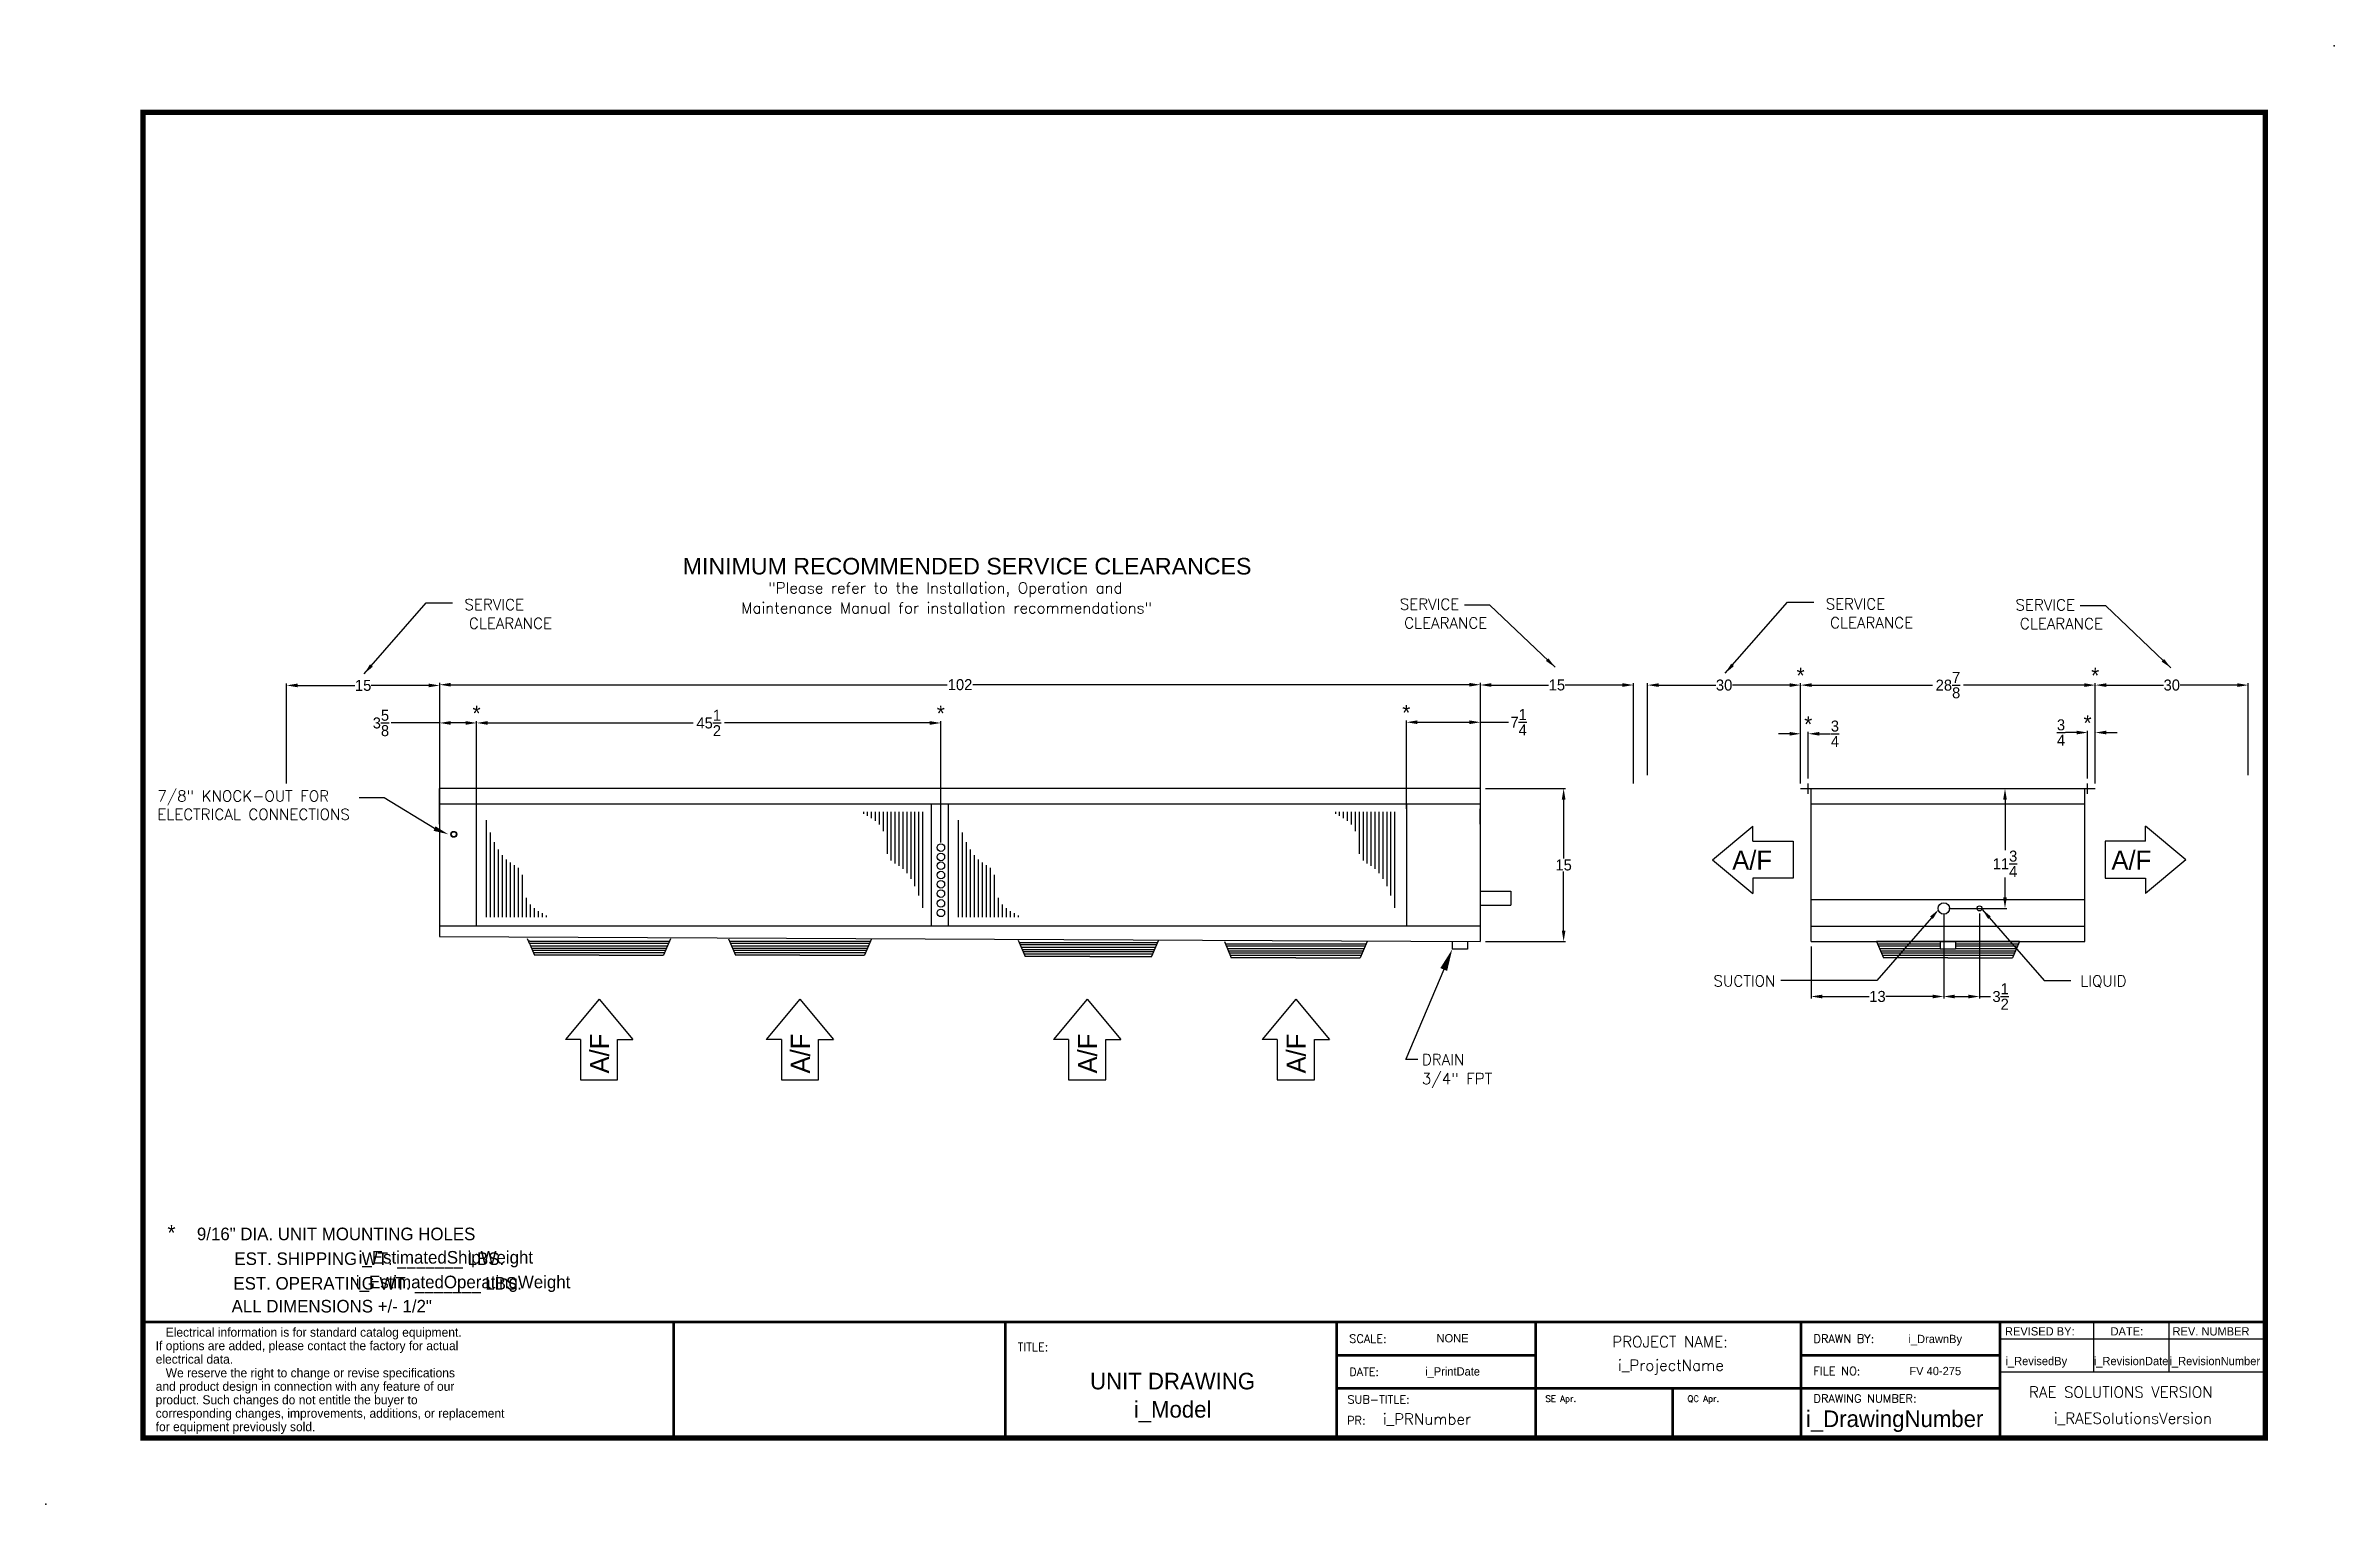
# Model space of a CAD drawing. Extents: x -10 to 215, y -6 to 137.
import ezdxf
from ezdxf.enums import TextEntityAlignment as Align

# ---------------------------------------------------------------- set-up
doc = ezdxf.new("R2010")
doc.units = 0
doc.header["$MEASUREMENT"] = 0
doc.layers.get('0').update_dxf_attribs({"linetype": 'CONTINUOUS'})
doc.layers.get('Defpoints').update_dxf_attribs({"linetype": 'CONTINUOUS'})
doc.layers.add('0 Unit', color=7, linetype='CONTINUOUS')
doc.styles.add('dimentions', font='ARIAL.TTF')
doc.styles.add('SIMPLEX', font='SIMPLEX')
doc.dimstyles.get("Standard").update_dxf_attribs({"dimtxt": 1.079, "dimasz": 1.079, "dimexe": 0.18, "dimexo": 0.5, "dimgap": 0.09, "dimtad": 0, "dimtih": 1, "dimtoh": 1, "dimdec": 3, "dimzin": 0, "dimdsep": 46, "dimlunit": 5, "dimtxsty": 'STANDARD', "dimcen": 0.09, "dimadec": 0, "dimazin": 0, "dimtfac": 1, "dimtdec": 3, "dimtofl": 0, "dimtmove": 0, "dimatfit": 3, "dimfxl": 1, "dimtolj": 1, "dimtzin": 0, "dimarcsym": 0})

# ---------------------------------------------------------------- blocks, each defined once
blk = doc.blocks.new('*D17')
at = {"color": 0, "lineweight": -2}
for p, q in [((32.69, 62.69), (32.69, 70.3)), ((33.77, 70.12), (53.91, 70.12)), ((77.11, 70.12), (56.97, 70.12)), ((78.19, 58.4), (78.19, 70.3))]:
    blk.add_line(p, q, dxfattribs=at)
at = {"color": 0}
for points in [[(33.77, 70.3), (33.77, 69.94), (32.69, 70.12)], [(77.11, 70.3), (77.11, 69.94), (78.19, 70.12)]]:
    blk.add_solid(points, dxfattribs=at)
at = {"layer": 'Defpoints', "color": 0}
for p in [(32.69, 70.12), (32.69, 62.19), (78.19, 57.9)]:
    blk.add_point(p, dxfattribs=at)
at = {"color": 0, "insert": (55.44, 70.12), "char_height": 1.079, "attachment_point": 5}
blk.add_mtext('\\A1;45{\\H1x;\\S1/2;}', dxfattribs=at)
blk = doc.blocks.new('*D18')
at = {"color": 0, "lineweight": -2}
for p, q in [((29.07, 64.19), (29.07, 74.05)), ((131.07, 64.19), (131.07, 74.05)), ((30.14, 73.87), (78.81, 73.87)), ((129.99, 73.87), (81.32, 73.87))]:
    blk.add_line(p, q, dxfattribs=at)
at = {"color": 0}
for points in [[(30.14, 74.05), (30.14, 73.69), (29.07, 73.87)], [(129.99, 74.05), (129.99, 73.69), (131.07, 73.87)]]:
    blk.add_solid(points, dxfattribs=at)
at = {"layer": 'Defpoints', "color": 0}
for p in [(131.07, 73.87), (29.07, 63.69), (131.07, 63.69)]:
    blk.add_point(p, dxfattribs=at)
at = {"color": 0, "insert": (80.07, 73.87), "char_height": 1.079, "attachment_point": 5}
blk.add_mtext('\\A1;102', dxfattribs=at)
blk = doc.blocks.new('*D19')
at = {"color": 0, "lineweight": -2}
for p, q in [((123.82, 61.69), (123.82, 70.37)), ((124.89, 70.19), (129.99, 70.19)), ((131.07, 62.69), (131.07, 70.37)), ((131.07, 70.19), (133.83, 70.19))]:
    blk.add_line(p, q, dxfattribs=at)
at = {"color": 0}
for points in [[(124.89, 70.37), (124.89, 70.01), (123.82, 70.19)], [(129.99, 70.37), (129.99, 70.01), (131.07, 70.19)]]:
    blk.add_solid(points, dxfattribs=at)
at = {"layer": 'Defpoints', "color": 0}
for p in [(131.07, 70.19), (123.82, 61.19), (131.07, 62.19)]:
    blk.add_point(p, dxfattribs=at)
at = {"color": 0, "insert": (134.82, 70.19), "char_height": 1.079, "attachment_point": 5}
blk.add_mtext('\\A1;7{\\H1x;\\S1/4;}', dxfattribs=at)
blk = doc.blocks.new('*D20')
at = {"color": 0, "lineweight": -2}
for p, q in [((29.07, 70.12), (24.3, 70.12)), ((29.07, 62.69), (29.07, 70.3)), ((31.61, 70.12), (30.14, 70.12)), ((32.69, 61.69), (32.69, 70.3))]:
    blk.add_line(p, q, dxfattribs=at)
at = {"color": 0}
for points in [[(30.14, 70.3), (30.14, 69.94), (29.07, 70.12)], [(31.61, 70.3), (31.61, 69.94), (32.69, 70.12)]]:
    blk.add_solid(points, dxfattribs=at)
at = {"layer": 'Defpoints', "color": 0}
for p in [(29.07, 70.12), (29.07, 62.19), (32.69, 61.19)]:
    blk.add_point(p, dxfattribs=at)
at = {"color": 0, "insert": (23.31, 70.12), "char_height": 1.079, "attachment_point": 5}
blk.add_mtext('\\A1;3{\\H1x;\\S5/8;}', dxfattribs=at)
blk = doc.blocks.new('*D21')
at = {"color": 0, "lineweight": -2}
for p, q in [((131.57, 63.69), (139.41, 63.69)), ((139.23, 62.61), (139.23, 56.82)), ((139.23, 49.77), (139.23, 55.56)), ((131.57, 48.69), (139.41, 48.69))]:
    blk.add_line(p, q, dxfattribs=at)
at = {"color": 0}
for points in [[(139.05, 62.61), (139.41, 62.61), (139.23, 63.69)], [(139.05, 49.77), (139.41, 49.77), (139.23, 48.69)]]:
    blk.add_solid(points, dxfattribs=at)
at = {"layer": 'Defpoints', "color": 0}
for p in [(131.07, 63.69), (131.07, 48.69), (139.23, 48.69)]:
    blk.add_point(p, dxfattribs=at)
at = {"color": 0, "insert": (139.23, 56.19), "char_height": 1.079, "attachment_point": 5}
blk.add_mtext('\\A1;15', dxfattribs=at)
blk = doc.blocks.new('*D15')
at = {"color": 0, "lineweight": -2}
for p, q in [((131.07, 64.19), (131.07, 74.02)), ((146.07, 64.19), (146.07, 74.02)), ((132.14, 73.84), (137.76, 73.84)), ((144.99, 73.84), (139.37, 73.84))]:
    blk.add_line(p, q, dxfattribs=at)
at = {"color": 0}
for points in [[(132.14, 74.02), (132.14, 73.66), (131.07, 73.84)], [(144.99, 74.02), (144.99, 73.66), (146.07, 73.84)]]:
    blk.add_solid(points, dxfattribs=at)
at = {"layer": 'Defpoints', "color": 0}
for p in [(146.07, 73.84), (131.07, 63.69), (146.07, 63.69)]:
    blk.add_point(p, dxfattribs=at)
at = {"color": 0, "insert": (138.57, 73.84), "char_height": 1.079, "attachment_point": 5}
blk.add_mtext('\\A1;15', dxfattribs=at)
blk = doc.blocks.new('*D16')
at = {"color": 0, "lineweight": -2}
for p, q in [((14.07, 64.19), (14.07, 73.98)), ((15.14, 73.8), (20.76, 73.8)), ((27.99, 73.8), (22.37, 73.8)), ((29.07, 64.19), (29.07, 73.98))]:
    blk.add_line(p, q, dxfattribs=at)
at = {"color": 0}
for points in [[(15.14, 73.98), (15.14, 73.62), (14.07, 73.8)], [(27.99, 73.98), (27.99, 73.62), (29.07, 73.8)]]:
    blk.add_solid(points, dxfattribs=at)
at = {"layer": 'Defpoints', "color": 0}
for p in [(29.07, 73.8), (14.07, 63.69), (29.07, 63.69)]:
    blk.add_point(p, dxfattribs=at)
at = {"color": 0, "insert": (21.57, 73.8), "char_height": 1.079, "attachment_point": 5}
blk.add_mtext('\\A1;15', dxfattribs=at)
blk = doc.blocks.new('*D22')
at = {"color": 0, "lineweight": -2}
for p, q in [((162.46, 64.19), (162.46, 74.01)), ((163.54, 73.83), (175.37, 73.83)), ((190.26, 73.83), (178.43, 73.83)), ((191.34, 64.19), (191.34, 74.01))]:
    blk.add_line(p, q, dxfattribs=at)
at = {"color": 0}
for points in [[(163.54, 74.01), (163.54, 73.65), (162.46, 73.83)], [(190.26, 74.01), (190.26, 73.65), (191.34, 73.83)]]:
    blk.add_solid(points, dxfattribs=at)
at = {"layer": 'Defpoints', "color": 0}
for p in [(191.34, 73.83), (162.46, 63.69), (191.34, 63.69)]:
    blk.add_point(p, dxfattribs=at)
at = {"color": 0, "insert": (176.9, 73.83), "char_height": 1.079, "attachment_point": 5}
blk.add_mtext('\\A1;28{\\H1x;\\S7/8;}', dxfattribs=at)
blk = doc.blocks.new('*D23')
at = {"color": 0, "lineweight": -2}
for p, q in [((176.49, 50.87), (176.49, 43.12)), ((163.49, 48.19), (163.49, 43.12)), ((164.57, 43.3), (169.18, 43.3)), ((175.41, 43.3), (170.8, 43.3))]:
    blk.add_line(p, q, dxfattribs=at)
at = {"color": 0}
for points in [[(164.57, 43.48), (164.57, 43.12), (163.49, 43.3)], [(175.41, 43.48), (175.41, 43.12), (176.49, 43.3)]]:
    blk.add_solid(points, dxfattribs=at)
at = {"layer": 'Defpoints', "color": 0}
for p in [(176.49, 51.37), (163.49, 48.69), (176.49, 43.3)]:
    blk.add_point(p, dxfattribs=at)
at = {"color": 0, "insert": (169.99, 43.3), "char_height": 1.079, "attachment_point": 5}
blk.add_mtext('\\A1;13', dxfattribs=at)
blk = doc.blocks.new('*D24')
at = {"color": 0, "lineweight": -2}
for p, q in [((176.49, 51.44), (176.49, 43.12)), ((179.99, 51.44), (179.99, 43.12)), ((177.57, 43.3), (178.91, 43.3)), ((179.99, 43.3), (181.07, 43.3))]:
    blk.add_line(p, q, dxfattribs=at)
at = {"color": 0}
for points in [[(177.57, 43.48), (177.57, 43.12), (176.49, 43.3)], [(178.91, 43.48), (178.91, 43.12), (179.99, 43.3)]]:
    blk.add_solid(points, dxfattribs=at)
at = {"layer": 'Defpoints', "color": 0}
for p in [(176.49, 51.94), (179.99, 51.94), (179.99, 43.3)]:
    blk.add_point(p, dxfattribs=at)
at = {"color": 0, "insert": (182.06, 43.3), "char_height": 1.079, "attachment_point": 5}
blk.add_mtext('\\A1;3{\\H1x;\\S1/2;}', dxfattribs=at)
blk = doc.blocks.new('*D25')
at = {"color": 0, "lineweight": -2}
for p, q in [((163.99, 63.69), (182.67, 63.69)), ((182.49, 62.61), (182.49, 57.66)), ((182.49, 53.02), (182.49, 54.96)), ((176.99, 51.94), (182.67, 51.94))]:
    blk.add_line(p, q, dxfattribs=at)
at = {"color": 0}
for points in [[(182.31, 62.61), (182.67, 62.61), (182.49, 63.69)], [(182.31, 53.02), (182.67, 53.02), (182.49, 51.94)]]:
    blk.add_solid(points, dxfattribs=at)
at = {"layer": 'Defpoints', "color": 0}
for p in [(163.49, 63.69), (176.49, 51.94), (182.49, 51.94)]:
    blk.add_point(p, dxfattribs=at)
at = {"color": 0, "insert": (182.49, 56.31), "char_height": 1.079, "attachment_point": 5}
blk.add_mtext('\\A1;11{\\H1x;\\S3/4;}', dxfattribs=at)
blk = doc.blocks.new('*D26')
at = {"color": 0, "lineweight": -2}
for p, q in [((161.38, 69.06), (160.3, 69.06)), ((162.46, 64.19), (162.46, 69.24)), ((163.21, 64.69), (163.21, 69.24)), ((164.29, 69.06), (165.37, 69.06))]:
    blk.add_line(p, q, dxfattribs=at)
at = {"color": 0}
for points in [[(161.38, 69.24), (161.38, 68.88), (162.46, 69.06)], [(164.29, 69.24), (164.29, 68.88), (163.21, 69.06)]]:
    blk.add_solid(points, dxfattribs=at)
at = {"layer": 'Defpoints', "color": 0}
for p in [(163.21, 69.06), (162.46, 63.69), (163.21, 64.19)]:
    blk.add_point(p, dxfattribs=at)
at = {"color": 0, "insert": (165.82, 69.06), "char_height": 1.079, "attachment_point": 5}
blk.add_mtext('\\A1;{\\H1x;\\S3/4;}', dxfattribs=at)
blk = doc.blocks.new('*D27')
at = {"color": 0, "lineweight": -2}
for p, q in [((189.51, 69.18), (188.43, 69.18)), ((190.59, 64.69), (190.59, 69.36)), ((191.34, 64.19), (191.34, 69.36)), ((192.41, 69.18), (193.49, 69.18))]:
    blk.add_line(p, q, dxfattribs=at)
at = {"color": 0}
for points in [[(189.51, 69.36), (189.51, 69), (190.59, 69.18)], [(192.41, 69.36), (192.41, 69), (191.34, 69.18)]]:
    blk.add_solid(points, dxfattribs=at)
at = {"layer": 'Defpoints', "color": 0}
for p in [(190.59, 69.18), (190.59, 64.19), (191.34, 63.69)]:
    blk.add_point(p, dxfattribs=at)
at = {"color": 0, "insert": (187.98, 69.18), "char_height": 1.079, "attachment_point": 5}
blk.add_mtext('\\A1;{\\H1x;\\S3/4;}', dxfattribs=at)

msp = doc.modelspace()

# ---------------------------------------------------------------- linework, layer by layer
at = {"color": 7}
for p, q in [((147.4607, 65.0098), (147.4607, 74.0118)), ((148.5397, 73.8318), (154.1514, 73.8318)), ((161.3817, 73.8318), (155.77, 73.8318)), ((162.4607, 65.0098), (162.4607, 74.0118)), ((191.3357, 65.0098), (191.3357, 74.0118)), ((192.4147, 73.8318), (198.0264, 73.8318)), ((205.2567, 73.8318), (199.645, 73.8318)), ((206.3357, 65.0098), (206.3357, 74.0118)), ((29.0655, 60.1864), (29.0655, 63.6864)), ((62.015, 63.6864), (29.0655, 63.6864)), ((29.0655, 63.6864), (29.0655, 49.1864)), ((131.0655, 63.6864), (62.015, 63.6864)), ((131.0655, 63.6864), (131.0655, 48.6864)), ((162.4607, 63.6864), (191.3357, 63.6864)), ((162.4607, 63.6864), (163.2107, 63.6864)), ((163.2107, 63.1864), (163.2107, 64.1864)), ((163.4919, 48.6864), (163.4919, 63.6864)), ((163.4919, 63.6864), (190.3044, 63.6864)), ((163.4919, 63.6864), (176.4919, 63.6864)), ((190.3044, 48.6864), (190.3044, 63.6864)), ((190.5857, 63.1864), (190.5857, 64.1864)), ((29.0655, 62.1864), (131.0655, 62.1864)), ((32.6905, 50.1864), (32.6905, 62.1864)), ((33.6284, 60.5914), (33.6284, 51.0702)), ((70.6273, 61.2065), (70.6273, 61.391)), ((71.0141, 61.011), (71.0141, 61.391)), ((71.4008, 60.7908), (71.4008, 61.391)), ((71.7876, 60.5237), (71.7876, 61.391)), ((72.1744, 60.1615), (72.1744, 61.391)), ((72.5612, 59.5099), (72.5612, 61.391)), ((72.948, 57.293), (72.948, 61.391)), ((73.3348, 56.6295), (73.3348, 61.391)), ((73.7216, 56.3436), (73.7216, 61.391)), ((74.1084, 56.0969), (74.1084, 61.391)), ((74.4952, 55.8075), (74.4952, 61.391)), ((74.8819, 55.4078), (74.8819, 61.391)), ((75.2687, 54.8498), (75.2687, 61.391)), ((75.6555, 54.1209), (75.6555, 61.391)), ((76.0423, 53.1967), (76.0423, 61.391)), ((76.4291, 52.0083), (76.4291, 61.391)), ((77.272, 50.1864), (77.272, 62.1864)), ((78.9544, 50.1864), (78.9544, 62.1864)), ((79.8924, 60.5914), (79.8924, 51.0702)), ((116.8912, 61.2065), (116.8912, 61.391)), ((117.278, 61.011), (117.278, 61.391)), ((117.6648, 60.7908), (117.6648, 61.391)), ((118.0516, 60.5237), (118.0516, 61.391)), ((118.4383, 60.1615), (118.4383, 61.391)), ((118.8251, 59.5099), (118.8251, 61.391)), ((119.2119, 57.293), (119.2119, 61.391)), ((119.5987, 56.6295), (119.5987, 61.391)), ((119.9855, 56.3436), (119.9855, 61.391)), ((120.3723, 56.0969), (120.3723, 61.391)), ((120.7591, 55.8075), (120.7591, 61.391)), ((121.1459, 55.4078), (121.1459, 61.391)), ((121.5326, 54.8498), (121.5326, 61.391)), ((121.9194, 54.1209), (121.9194, 61.391)), ((122.3062, 53.1967), (122.3062, 61.391)), ((122.693, 52.0083), (122.693, 61.391)), ((123.8155, 62.1864), (123.8155, 50.1864)), ((131.0655, 60.1864), (131.0655, 61.6864)), ((163.4919, 62.1864), (190.3044, 62.1864)), ((163.4919, 62.1864), (190.3044, 62.1864)), ((163.4919, 62.1864), (176.4919, 62.1864)), ((34.0209, 59.3855), (34.0209, 51.0702)), ((34.4134, 58.4476), (34.4134, 51.0702)), ((80.2849, 59.3855), (80.2849, 51.0702)), ((80.6773, 58.4476), (80.6773, 51.0702)), ((153.8066, 56.7138), (157.7686, 60.0153)), ((157.7686, 58.5296), (157.7686, 60.0153)), ((157.7686, 58.5296), (161.7306, 58.5296)), ((161.7306, 58.5296), (161.7306, 54.8979)), ((192.2991, 58.5296), (192.2991, 54.8979)), ((196.2611, 58.5296), (192.2991, 58.5296)), ((200.2231, 56.7138), (196.2611, 60.0153)), ((196.2611, 58.5296), (196.2611, 60.0153)), ((34.8059, 57.7079), (34.8059, 51.0702)), ((35.1984, 57.1417), (35.1984, 51.0702)), ((35.5909, 56.7361), (35.5909, 51.0702)), ((35.9834, 56.4424), (35.9834, 51.0702)), ((36.3759, 56.1921), (36.3759, 51.0702)), ((81.0698, 57.7079), (81.0698, 51.0702)), ((81.4623, 57.1417), (81.4623, 51.0702)), ((81.8548, 56.7361), (81.8548, 51.0702)), ((82.2473, 56.4424), (82.2473, 51.0702)), ((82.6398, 56.1921), (82.6398, 51.0702)), ((153.8066, 56.7138), (157.7686, 53.4122)), ((200.2231, 56.7138), (196.2611, 53.4122)), ((36.7684, 55.902), (36.7684, 51.0702)), ((37.1609, 55.2286), (37.1609, 51.0702)), ((83.0323, 55.902), (83.0323, 51.0702)), ((83.4248, 55.2286), (83.4248, 51.0702)), ((157.7686, 54.8979), (157.7686, 53.4122)), ((161.7306, 54.8979), (157.7686, 54.8979)), ((192.2991, 54.8979), (196.2611, 54.8979)), ((196.2611, 54.8979), (196.2611, 53.4122)), ((37.5534, 52.9791), (37.5534, 51.0702)), ((37.9459, 52.3179), (37.9459, 51.0702)), ((38.3384, 51.9503), (38.3384, 51.0702)), ((38.7309, 51.6792), (38.7309, 51.0702)), ((83.8173, 52.9791), (83.8173, 51.0702)), ((84.2098, 52.3179), (84.2098, 51.0702)), ((84.6023, 51.9503), (84.6023, 51.0702)), ((84.9948, 51.6792), (84.9948, 51.0702)), ((131.0655, 53.6239), (134.0655, 53.6239)), ((131.0655, 52.2489), (134.0655, 52.2489)), ((134.0655, 53.6239), (134.0655, 52.2489)), ((163.4919, 52.8114), (190.3044, 52.8114)), ((131.0655, 50.1864), (29.0655, 50.1864)), ((39.1234, 51.4558), (39.1234, 51.0702)), ((39.5159, 51.2575), (39.5159, 51.0702)), ((85.3873, 51.4558), (85.3873, 51.0702)), ((85.7798, 51.2575), (85.7798, 51.0702)), ((163.4919, 50.1864), (190.3044, 50.1864)), ((29.0655, 49.1864), (131.0655, 48.6864)), ((37.9146, 48.4193), (37.6678, 48.9444)), ((37.9146, 48.7175), (37.7644, 48.7175)), ((51.4965, 48.4917), (37.8836, 48.4917)), ((37.9146, 48.7175), (51.5933, 48.7175)), ((37.9146, 48.4193), (38.3675, 47.3627)), ((37.9804, 48.2659), (51.3997, 48.2659)), ((38.0771, 48.0401), (51.3029, 48.0401)), ((51.2062, 47.8143), (38.1739, 47.8143)), ((51.1094, 47.5885), (38.2707, 47.5885)), ((44.69, 47.3627), (38.3675, 47.3627)), ((44.69, 47.3627), (50.7868, 47.3627)), ((50.7868, 47.3627), (51.0126, 47.3627)), ((51.69, 48.9433), (51.0126, 47.3627)), ((57.3794, 48.9433), (58.0568, 47.3627)), ((57.4762, 48.7175), (71.2826, 48.7175)), ((71.1859, 48.4917), (57.573, 48.4917)), ((57.6697, 48.2659), (71.0891, 48.2659)), ((57.7665, 48.0401), (70.9923, 48.0401)), ((70.8955, 47.8143), (57.8633, 47.8143)), ((70.7988, 47.5885), (57.96, 47.5885)), ((64.3794, 47.3627), (58.0568, 47.3627)), ((64.3794, 47.3627), (70.4762, 47.3627)), ((70.4762, 47.3627), (70.702, 47.3627)), ((71.3794, 48.9433), (70.702, 47.3627)), ((85.7791, 48.8149), (86.4565, 47.2342)), ((85.8759, 48.589), (99.4323, 48.589)), ((99.3356, 48.3632), (85.9727, 48.3632)), ((86.0694, 48.1374), (99.2388, 48.1374)), ((86.1662, 47.9116), (99.142, 47.9116)), ((99.0452, 47.6858), (86.263, 47.6858)), ((98.9485, 47.46), (86.3598, 47.46)), ((92.7791, 47.2342), (86.4565, 47.2342)), ((92.7791, 47.2342), (98.8759, 47.2342)), ((99.5291, 48.8149), (98.8517, 47.2342)), ((105.9816, 48.6864), (106.659, 47.1057)), ((106.0784, 48.4606), (119.8848, 48.4606)), ((119.7881, 48.2348), (106.1752, 48.2348)), ((106.2719, 48.009), (119.6913, 48.009)), ((106.3687, 47.7832), (119.5945, 47.7832)), ((119.4977, 47.5574), (106.4655, 47.5574)), ((119.401, 47.3316), (106.5623, 47.3316)), ((112.9816, 47.1057), (106.659, 47.1057)), ((112.9816, 47.1057), (119.0784, 47.1057)), ((119.0784, 47.1057), (119.3042, 47.1057)), ((119.9816, 48.6864), (119.3042, 47.1057)), ((128.3155, 48.6864), (128.3155, 47.9364)), ((129.8155, 47.9364), (128.3155, 47.9364)), ((129.8155, 48.6864), (129.8155, 47.9364)), ((163.4919, 48.6864), (190.3044, 48.6864)), ((183.8982, 48.6864), (169.8982, 48.6864)), ((169.8982, 48.6864), (170.5756, 47.1057)), ((169.995, 48.4606), (176.1482, 48.4606)), ((176.1482, 48.2348), (170.0917, 48.2348)), ((170.1885, 48.009), (176.1482, 48.009)), ((170.2853, 47.7832), (183.5111, 47.7832)), ((183.4143, 47.5574), (170.3821, 47.5574)), ((183.3175, 47.3316), (170.4788, 47.3316)), ((176.8982, 47.1057), (170.5756, 47.1057)), ((176.1482, 48.6864), (176.1482, 47.9364)), ((177.6482, 47.9364), (176.1482, 47.9364)), ((176.8982, 47.1057), (182.995, 47.1057)), ((177.6482, 48.6864), (177.6482, 47.9364)), ((177.6482, 48.4606), (183.8014, 48.4606)), ((183.7046, 48.2348), (177.6482, 48.2348)), ((177.6482, 48.009), (183.6079, 48.009)), ((182.995, 47.1057), (183.2208, 47.1057)), ((183.8982, 48.6864), (183.2208, 47.1057)), ((127.4769, 45.9458), (123.773, 37.1544)), ((44.69, 43.0517), (41.3885, 39.0897)), ((44.69, 43.0517), (47.9916, 39.0897)), ((64.3794, 43.0517), (61.0779, 39.0897)), ((64.3794, 43.0517), (67.6809, 39.0897)), ((92.5291, 43.0517), (89.2276, 39.0897)), ((92.5291, 43.0517), (95.8307, 39.0897)), ((112.9816, 43.0517), (109.6801, 39.0897)), ((112.9816, 43.0517), (116.2831, 39.0897)), ((42.8742, 39.0897), (41.3885, 39.0897)), ((42.8742, 39.0897), (42.8742, 35.1277)), ((46.5059, 35.1277), (46.5059, 39.0897)), ((46.5059, 39.0897), (47.9916, 39.0897)), ((62.5636, 39.0897), (61.0779, 39.0897)), ((62.5636, 39.0897), (62.5636, 35.1277)), ((66.1952, 35.1277), (66.1952, 39.0897)), ((66.1952, 39.0897), (67.6809, 39.0897)), ((90.7133, 39.0897), (89.2276, 39.0897)), ((90.7133, 39.0897), (90.7133, 35.1277)), ((94.345, 35.1277), (94.345, 39.0897)), ((94.345, 39.0897), (95.8307, 39.0897)), ((111.1658, 39.0897), (109.6801, 39.0897)), ((111.1658, 39.0897), (111.1658, 35.1277)), ((114.7975, 35.1277), (114.7975, 39.0897)), ((114.7975, 39.0897), (116.2831, 39.0897)), ((123.7335, 37.1544), (124.9435, 37.1544)), ((42.8742, 35.1277), (46.5059, 35.1277)), ((62.5636, 35.1277), (66.1952, 35.1277)), ((90.7133, 35.1277), (94.345, 35.1277)), ((111.1658, 35.1277), (114.7975, 35.1277)), ((52, 0), (52, 11.375)), ((84.5, 0), (84.5, 11.375)), ((117, 11.375), (182, 11.375)), ((117, 0), (117, 11.375)), ((136.5, 11.375), (136.5, 0)), ((162.5, 11.375), (162.5, 4.875)), ((182, 11.375), (182, 0)), ((182, 11.375), (208, 11.375)), ((182, 11.375), (182, 9.75)), ((191.1739, 11.375), (191.1739, 6.5)), ((198.562, 11.375), (198.562, 6.5)), ((182, 9.75), (208, 9.75)), ((136.5, 8.125), (117, 8.125)), ((162.5, 8.125), (182, 8.125)), ((162.5, 4.875), (162.5, 8.125)), ((182, 4.875), (117, 4.875)), ((149.9063, 4.875), (149.9063, 0)), ((162.5, 4.875), (162.5, 0)), ((182, 6.5), (208, 6.5))]:
    msp.add_line(p, q, dxfattribs=at)
for points, const_width in [([(0, 0), (208, 0), (208, 130), (0, 130), (0, 0)], 0.52), ([(52.3074, 11.375), (0, 11.375)], 0.26), ([(208, 11.375), (52, 11.375), (52, 0)], 0.26), ([(84.5, 11.375), (84.5, 0)], 0.26), ([(117, 11.375), (117, 0)], 0.26), ([(136.5, 11.375), (136.5, 0)], 0.26), ([(162.5, 11.375), (162.5, 0)], 0.26), ([(182, 0), (182, 11.375), (208, 11.375)], 0.26), ([(136.5, 8.125), (117, 8.125)], 0.26), ([(182, 8.125), (162.5, 8.125), (162.5, 0)], 0.26), ([(182, 4.875), (117, 4.875)], 0.26), ([(149.9063, 4.875), (149.9063, 0)], 0.26)]:
    msp.add_lwpolyline(points, dxfattribs=dict(at, const_width=const_width))
msp.add_lwpolyline([(175.2859, 51.0252), (169.9119, 44.8649), (160.5261, 44.8649)], dxfattribs=at)
for centre, radius in [((30.4545, 59.2043), 0.2884), ((30.4545, 59.2043), 0.2465), ((78.1905, 57.8991), 0.3733), ((78.1905, 56.9904), 0.3733), ((78.1905, 56.118), 0.3733), ((78.1905, 55.2092), 0.3733), ((78.1905, 54.3005), 0.3733), ((78.1905, 53.3917), 0.3733), ((78.1905, 52.4284), 0.3733), ((78.1905, 51.5015), 0.3733), ((176.4919, 51.9364), 0.5625), ((179.9919, 51.9364), 0.25)]:
    msp.add_circle(centre, radius, dxfattribs=at)
for p in [(214.7579, 136.5175), (182, 0), (-9.5384, -6.4825)]:
    msp.add_point(p, dxfattribs=at)
for points in [[(148.5397, 74.0116), (148.5397, 73.6519), (147.4607, 73.8318)], [(161.3817, 74.0116), (161.3817, 73.6519), (162.4607, 73.8318)], [(192.4147, 74.0116), (192.4147, 73.6519), (191.3357, 73.8318)], [(205.2567, 74.0116), (205.2567, 73.6519), (206.3357, 73.8318)], [(175.1503, 51.1435), (175.9952, 51.8383), (175.4214, 50.907)], [(127.1451, 46.0856), (127.8086, 45.8061), (128.3155, 47.9364)]]:
    msp.add_solid(points, dxfattribs=at)
at = {"layer": '0 Unit', "color": 7}
msp.add_lwpolyline([(28.5634, 59.7669), (23.6204, 62.7719), (21.189, 62.7719)], dxfattribs=at)
msp.add_solid([(28.6566, 59.9903), (29.904, 59.2079), (28.4702, 59.5435)], dxfattribs=at)
at = {"layer": 'Defpoints', "color": 7, "linetype": 'ByBlock'}
for p in [(134.0655, 52.9364), (101.5224, 48.6864)]:
    msp.add_point(p, dxfattribs=at)

# ---------------------------------------------------------------- texts
at = {"color": 7, "lineweight": 30}
for s, height, style, p in [('MINIMUM RECOMMENDED SERVICE CLEARANCES', 1.625, 'dimentions', (52.8891, 84.6784)), ('SE Apr.', 0.60937, 'SIMPLEX', (137.4546, 3.5616)), ('QC Apr.', 0.60937, 'SIMPLEX', (151.3723, 3.5616))]:
    msp.add_text(s, height=height, dxfattribs=dict(at, style=style)).set_placement(p)
at = {"color": 7, "style": 'SIMPLEX'}
for s, p in [('"Please refer to the Installation, Operation and', (78.6305, 82.8197)), ('Maintenance Manual for installation recommendations"', (78.7592, 80.864)), ('PROJECT NAME:', (149.6632, 8.9105)), ('i_ProjectName', (149.7453, 6.601)), ('i_RAESolutionsVersion', (195.0268, 1.4061))]:
    msp.add_text(s, height=1.079, dxfattribs=at).set_placement(p, align=Align.CENTER)
for s, p in [('SERVICE', (37.3319, 81.7277)), ('SERVICE', (128.9987, 81.7638)), ('SERVICE', (170.7404, 81.7882)), ('SERVICE', (189.3476, 81.6997)), ('CLEARANCE', (40.0744, 79.8877)), ('CLEARANCE', (131.7412, 79.9239)), ('CLEARANCE', (173.4829, 79.9482)), ('CLEARANCE', (192.0901, 79.8597)), ('SUCTION', (159.9808, 44.8254)), ('LIQUID', (194.3986, 44.8254))]:
    msp.add_text(s, height=1.079, dxfattribs=at).set_placement(p, align=Align.MIDDLE_RIGHT)
at = {"color": 7}
for s, height, p in [('*', 1.5199, (162.4536, 74.0129)), ('*', 1.5199, (191.3286, 74.0129)), ('*', 1.5199, (32.6834, 70.305)), ('*', 1.5199, (78.1834, 70.305)), ('*', 1.5199, (123.8084, 70.3697)), ('*', 1.5199, (163.2036, 69.2439)), ('*', 1.5199, (190.5786, 69.3632)), ('*', 1.5199, (2.7823, 19.3817)), ('EST. SHIPPING WT. _______ LBS.', 1.235, (22.1702, 16.9759)), ('i_EstimatedShipWeight', 1.236417, (29.6766, 17.1108)), ('EST. OPERATING WT. _______ LBS.', 1.235, (22.9903, 14.5602)), ('i_EstimatedOperatingWeight', 1.235, (31.3665, 14.6951)), ('ALL DIMENSIONS +/- 1/2"', 1.235, (18.4933, 12.3189)), ('NONE', 0.8125, (128.3449, 9.3867)), ('i_DrawnBy', 0.8125, (175.6526, 9.317)), ('i_PrintDate', 0.8125, (128.3449, 6.1367)), ('FV 40-275', 0.8125, (175.6526, 6.1734)), ('i_RevisedBy', 0.8125, (185.5605, 7.1518)), ('i_RevisionDate', 0.8125, (194.8492, 7.1518)), ('i_RevisionNumber', 0.8125, (203.0543, 7.1518)), ('UNIT DRAWING', 1.625, (100.9036, 4.7796)), ('i_Model', 1.625, (100.9036, 2.0101)), ('i_DrawingNumber', 1.625, (171.6734, 1.0873))]:
    msp.add_text(s, height=height, dxfattribs=at).set_placement(p, align=Align.CENTER)
for s, height, p in [('A/F', 1.875, (155.7548, 55.736)), ('A/F', 1.875, (192.9248, 55.736)), ('9/16" DIA. UNIT MOUNTING HOLES', 1.235, (5.2745, 19.4031)), ('REVISED BY:', 0.8125, (182.4877, 10.0652)), ('DATE:', 0.8125, (192.8343, 10.0652)), ('REV. NUMBER', 0.8125, (198.9103, 10.0652))]:
    msp.add_text(s, height=height, dxfattribs=at).set_placement(p)
for p in [(45.6678, 35.7534), (65.3571, 35.7534), (93.5069, 35.7534), (113.9594, 35.7534)]:
    msp.add_text('A/F', height=1.875, rotation=90, dxfattribs=at).set_placement(p)
at = {"color": 7, "style": 'SIMPLEX'}
for s, height, p in [('3/4" FPT', 1.079, (125.3378, 34.7076)), ('DRAIN', 1.079, (125.3378, 36.5826)), ('TITLE:', 0.8125, (85.7188, 8.5313)), ('SCALE:', 0.8125, (118.2188, 9.3438)), ('DRAWN BY:', 0.8125, (163.7188, 9.3438)), ('DATE:', 0.8125, (118.2188, 6.0938)), ('FILE NO:', 0.8125, (163.7188, 6.1723)), ('RAE SOLUTIONS VERSION', 1.079, (184.8485, 3.9699)), ('SUB-TITLE:', 0.8125, (118.0427, 3.3799)), ('i_PRNumber', 1.079, (121.5117, 1.3252)), ('DRAWING NUMBER:', 0.8125, (163.7188, 3.4786))]:
    msp.add_text(s, height=height, dxfattribs=at).set_placement(p)
at = {"color": 7, "lineweight": 25}
for s, p in [('If options are added, please contact the factory for actual', (1.2351, 8.6206)), ('   Electrical information is for standard catalog equipment.', (1.2351, 9.942)), ('electrical data.', (1.2351, 7.2993)), ('   We reserve the right to change or revise specifications', (1.2351, 5.9613)), ('and product design in connection with any feature of our', (1.2351, 4.6399)), ('corresponding changes, improvements, additions, or replacement ', (1.2351, 1.9973)), ('product. Such changes do not entitle the buyer to', (1.2351, 3.3186)), ('for equipment previously sold.', (1.2351, 0.6759))]:
    msp.add_text(s, height=0.880898, dxfattribs=at).set_placement(p)
at = {"color": 7, "style": 'SIMPLEX'}
msp.add_text('PR:', height=0.8125, dxfattribs=at).set_placement((119.8105, 1.3252), align=Align.RIGHT)
at = {"color": 7, "char_height": 1.079, "attachment_point": 5}
for insert in [(154.9607, 73.8318), (198.8357, 73.8318)]:
    msp.add_mtext('30', dxfattribs=dict(at, insert=insert))
at = {"color": 7, "insert": (1.396, 62.0595), "char_height": 1.079, "attachment_point": 4, "style": 'SIMPLEX'}
msp.add_mtext('{7/8" KNOCK-OUT FOR}\\P{ELECTRICAL CONNECTIONS}', dxfattribs=at)

# ---------------------------------------------------------------- dimensions: what is measured, and where the dimension line sits
at = {"color": 7}
for base, p1, p2, picture, middle in [((29.0655, 73.7987), (14.0655, 63.6864), (29.0655, 63.6864), '*D16', (21.5655, 73.7987)), ((191.3357, 73.8318), (162.4607, 63.6864), (191.3357, 63.6864), '*D22', (176.8982, 73.8318)), ((190.5857, 69.182), (191.3357, 63.6864), (190.5857, 64.1864), '*D27', (187.978, 69.182)), ((179.9919, 43.303), (176.4919, 51.9364), (179.9919, 51.9364), '*D24', (182.0601, 43.303)), ((176.4919, 43.303), (163.4919, 48.6864), (176.4919, 51.3739), '*D23', (169.9919, 43.303))]:
    dim = msp.add_linear_dim(base=base, p1=p1, p2=p2, dimstyle='Standard', dxfattribs=at)
    dim.commit()
    dim.dimension.update_dxf_attribs({"geometry": picture, "text_midpoint": middle})
for base, p1, p2, picture, middle in [((131.0655, 73.8656), (29.0655, 63.6864), (131.0655, 63.6864), '*D18', (80.0655, 73.8656)), ((146.0655, 73.8402), (131.0655, 63.6864), (146.0655, 63.6864), '*D15', (138.5655, 73.8402)), ((29.0655, 70.1238), (32.6905, 61.1864), (29.0655, 62.1864), '*D20', (23.3088, 70.1238)), ((32.6905, 70.1238), (78.1905, 57.8991), (32.6905, 62.1864), '*D17', (55.4405, 70.1238)), ((131.0655, 70.1885), (123.8155, 61.1864), (131.0655, 62.1864), '*D19', (134.8221, 70.1885)), ((163.2107, 69.0628), (162.4607, 63.6864), (163.2107, 64.1864), '*D26', (165.8184, 69.0628))]:
    dim = msp.add_linear_dim(base=base, p1=p1, p2=p2, dimstyle='Standard', dxfattribs=at)
    dim.commit()
    dim.dimension.update_dxf_attribs({"geometry": picture, "text_midpoint": middle, "dimtype": 160})
dim = msp.add_linear_dim(base=(139.2348, 48.6864), p1=(131.0655, 63.6864), p2=(131.0655, 48.6864), angle=90, dimstyle='Standard', dxfattribs=at)
dim.commit()
dim.dimension.update_dxf_attribs({"geometry": '*D21', "text_midpoint": (139.2348, 56.1864)})
dim = msp.add_linear_dim(base=(182.4866, 51.9364), p1=(163.4919, 63.6864), p2=(176.4919, 51.9364), angle=90, dimstyle='Standard', dxfattribs=at)
dim.commit()
dim.dimension.update_dxf_attribs({"geometry": '*D25', "text_midpoint": (182.4866, 56.3114), "dimtype": 160})

# ---------------------------------------------------------------- leaders
for points in [[(21.6659, 74.9385), (27.7492, 81.9119), (30.3421, 81.9119)], [(138.392, 75.5862), (132.0096, 81.663), (129.5164, 81.663)], [(155.0745, 74.999), (161.1577, 81.9724), (163.7506, 81.9724)], [(198.7409, 75.5221), (192.3585, 81.5989), (189.8653, 81.5989)], [(180.2585, 51.8383), (186.3418, 44.8649), (188.9347, 44.8649)]]:
    msp.add_leader(points, dimstyle='Standard', override={"dimgap": 0.09, "dimtad": 0}, dxfattribs=at)

doc.saveas('drawing.dxf')
